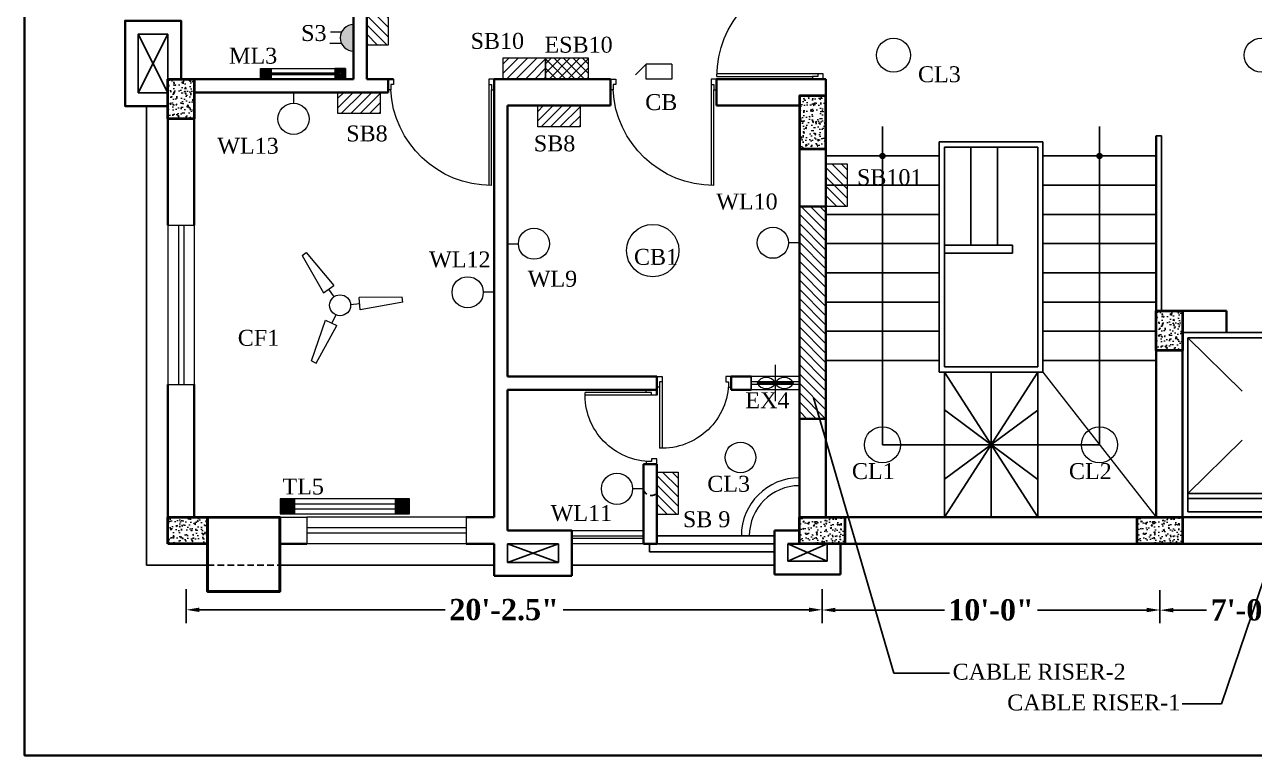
# Model space of a CAD drawing. Header units: inches. Extents: x 4394 to 5343, y 1375 to 1991.
# Drawn here: x 4394.4 to 4857.7, y 1375.1 to 1650.2 of the extents above; entities that cross this region are included whole.
import ezdxf

# ---------------------------------------------------------------- set-up
doc = ezdxf.new("R2010")
doc.units = ezdxf.units.IN
doc.header["$MEASUREMENT"] = 0
doc.linetypes.add('DASHED', pattern=[0.75, 0.5, -0.25])
for name, color, linetype, lineweight in [('Columb', 1, 'Continuous', 40), ('DOOR', 2, 'Continuous', 15), ('E. Fixture', 6, 'Continuous', 20), ('ETEXT', 111, 'Continuous', 5), ('HATCH', 252, 'Continuous', 9), ('S. Wall', 101, 'Continuous', 25), ('WALL', 3, 'Continuous', 35), ('WINDOW', 5, 'Continuous', 13)]:
    doc.layers.add(name, color=color, linetype=linetype, lineweight=lineweight)
doc.styles.add('JASIM', font='times.ttf')
doc.styles.get("Standard").update_dxf_attribs({"font": 'timesbd.ttf', "height": 12})

# ---------------------------------------------------------------- blocks, each defined once
blk = doc.blocks.new('door B')
at = {"layer": 'DOOR'}
for p, q in [((5301.99, 4953.7), (5303.99, 4953.7)), ((5303.99, 4953.7), (5303.99, 4951.7)), ((5341.99, 4953.7), (5339.99, 4953.7)), ((5339.99, 4953.7), (5339.99, 4951.7)), ((5302.99, 4949.7), (5301.99, 4949.7)), ((5303.99, 4951.7), (5302.99, 4951.7)), ((5302.99, 4951.7), (5302.99, 4949.7)), ((5302.99, 4913.65), (5302.99, 4949.7)), ((5303.99, 4951.7), (5303.99, 4913.66)), ((5339.99, 4951.7), (5340.99, 4951.7)), ((5340.99, 4951.7), (5340.99, 4949.7)), ((5340.99, 4949.7), (5341.99, 4949.7))]:
    blk.add_line(p, q, dxfattribs=at)
blk.add_arc((5302.99, 4951.7), 38.05, 270, 356.9872, dxfattribs=at)
blk = doc.blocks.new('Door K')
at = {"layer": 'DOOR'}
for p, q in [((5111.99, 5040.7), (5113.99, 5040.7)), ((5113.99, 5038.7), (5112.99, 5038.7)), ((5112.99, 5038.7), (5112.99, 5036.7)), ((5113.99, 5040.7), (5113.99, 5038.7)), ((5139.99, 5040.7), (5137.99, 5040.7)), ((5137.99, 5040.7), (5137.99, 5013.7)), ((5137.99, 5038.7), (5138.99, 5038.7)), ((5138.99, 5038.7), (5138.99, 5013.72)), ((5112.99, 5036.7), (5111.99, 5036.7)), ((5138.99, 5036.7), (5139.99, 5036.7))]:
    blk.add_line(p, q, dxfattribs=at)
blk.add_arc((5137.99, 5038.7), 25, 180, 272.2924, dxfattribs=at)
blk = doc.blocks.new('S')
at = {"layer": 'E. Fixture'}
for p, q in [((27102.47, -3564.52), (27101.37, -3580.67)), ((27104.44, -3564.49), (27102.47, -3564.52)), ((27104.44, -3564.49), (27106.12, -3580.63)), ((27106.12, -3580.63), (27101.37, -3580.67)), ((27103.45, -3584.14), (27103.45, -3580.66)), ((27082.54, -3599.02), (27095.82, -3589.69)), ((27095.82, -3589.69), (27098.17, -3593.81)), ((27100.04, -3590.05), (27097.02, -3591.79)), ((27106.86, -3590.05), (27109.88, -3591.79)), ((27111.08, -3589.69), (27108.73, -3593.81)), ((27124.36, -3599.02), (27111.08, -3589.69)), ((27083.52, -3600.72), (27098.17, -3593.81)), ((27123.38, -3600.72), (27108.73, -3593.81)), ((27082.54, -3599.02), (27083.52, -3600.72)), ((27124.36, -3599.02), (27123.38, -3600.72))]:
    blk.add_line(p, q, dxfattribs=at)
blk.add_circle((27103.45, -3588.08), 3.94, dxfattribs=at)
blk = doc.blocks.new('14')
at = {"layer": 'E. Fixture'}
for p, q in [((26233.99, -3909.11), (26233.99, -3891.11)), ((26224.99, -3900.11), (26242.99, -3900.11))]:
    blk.add_line(p, q, dxfattribs=at)
for centre, start, end in [((26229.49, -3902.36), 26.56402, 153.43598), ((26238.49, -3902.36), 26.56402, 153.43598), ((26229.49, -3897.86), 206.56402, 333.43598), ((26238.49, -3897.86), 206.56402, 333.43598)]:
    blk.add_arc(centre, 5.03, start, end, dxfattribs=at)
blk = doc.blocks.new('205')
at = {"layer": 'E. Fixture'}
for p, q in [((27100.62, -3883.85), (27107.93, -3883.85)), ((27100.62, -3883.85), (27100.62, -3888.02)), ((27110.88, -3886.8), (27107.93, -3883.85)), ((27107.93, -3888.02), (27107.93, -3883.85)), ((27100.62, -3888.02), (27107.93, -3888.02))]:
    blk.add_line(p, q, dxfattribs=at)

msp = doc.modelspace()

# ---------------------------------------------------------------- hatches: boundary and pattern name
at = {"layer": 'DOOR'}
h = msp.add_hatch(color=0, dxfattribs=at)
h.set_gradient(color1=(89, 0, 255), one_color=1, tint=1, name='INVCURVED')
h.paths.add_polyline_path([(4518.3, 1640.22), (4518.3, 1650.21, 1)])
at = {"layer": 'E. Fixture'}
h = msp.add_hatch(dxfattribs=at)
h.set_pattern_fill('ANSI31', color=0, scale=20, angle=-90, style=0)
h.set_pattern_definition([(315, (-8427.8535, 22326.4197), (1.76776695, 1.76776695), [])])
h.paths.add_polyline_path([(4531.3, 1658.51), (4523.3, 1658.51), (4523.3, 1642.51), (4531.3, 1642.51)])
h = msp.add_hatch(dxfattribs=at)
h.set_pattern_fill('ANSI31', color=0, scale=20, style=0)
h.set_pattern_definition([(45, (-16093.2506, -11321.4312), (-1.76776695, 1.76776695), [])])
h.paths.add_polyline_path([(4574.66, 1637.73), (4574.66, 1629.72), (4590.66, 1629.72), (4590.66, 1637.73)])
h = msp.add_hatch(dxfattribs=at)
h.set_pattern_fill('ANSI31', color=0, scale=20, style=0)
h.set_pattern_definition([(45, (-16077.2493, -11321.4312), (-1.76776695, 1.76776695), [])])
h.paths.add_polyline_path([(4590.66, 1637.73), (4590.66, 1629.72), (4606.66, 1629.72), (4606.66, 1637.73)])
h = msp.add_hatch(dxfattribs=at)
h.set_pattern_fill('ANSI31', color=0, scale=20, style=0)
h.set_pattern_definition([(135, (25274.569, -11321.4312), (1.76776695, 1.76776695), [])])
h.paths.add_polyline_path([(4606.66, 1637.73), (4606.66, 1629.72), (4590.66, 1629.72), (4590.66, 1637.73)])
h = msp.add_hatch(dxfattribs=at)
h.set_pattern_fill('ANSI31', color=0, scale=20, style=0)
h.set_pattern_definition([(45, (-16155.5239, -11334.441), (-1.76776695, 1.76776695), [])])
h.paths.add_polyline_path([(4512.38, 1624.72), (4512.38, 1616.71), (4528.39, 1616.71), (4528.39, 1624.72)])
h = msp.add_hatch(dxfattribs=at)
h.set_pattern_fill('ANSI31', color=0, scale=20, style=0)
h.set_pattern_definition([(45, (-16080.227, -11339.441), (-1.76776695, 1.76776695), [])])
h.paths.add_polyline_path([(4587.68, 1619.72), (4587.68, 1611.71), (4603.68, 1611.71), (4603.68, 1619.72)])
h = msp.add_hatch(dxfattribs=at)
h.set_pattern_fill('ANSI31', color=0, scale=20, angle=-90, style=0)
h.set_pattern_definition([(315, (-8254.8535, 22265.666), (1.76776695, 1.76776695), [])])
h.paths.add_polyline_path([(4704.3, 1597.76), (4696.3, 1597.76), (4696.3, 1581.76), (4704.3, 1581.76)])
h = msp.add_hatch(dxfattribs=at)
h.set_pattern_fill('ANSI31', color=0, scale=20, angle=-90, style=0)
h.set_pattern_definition([(315, (2008.9428, -509.6817), (1.767767, 1.767767), [])])
h.paths.add_polyline_path([(4686.3, 1501.82), (4696.3, 1501.82), (4696.3, 1581.76), (4686.3, 1581.76)])
h.paths.add_polyline_path([(4664.43, 1504.28), (4683.66, 1504.28), (4683.66, 1513.26), (4664.43, 1513.26)], flags=9)
h = msp.add_hatch(dxfattribs=at)
h.set_pattern_fill('ANSI31', color=0, scale=20, angle=-90, style=0)
h.set_pattern_definition([(315, (-8318.5997, 22149.637), (1.76776695, 1.76776695), [])])
h.paths.add_polyline_path([(4640.56, 1481.73), (4632.56, 1481.73), (4632.56, 1465.73), (4640.56, 1465.73)])
h = msp.add_hatch(color=0, dxfattribs=at)
h.set_gradient(color1=(0, 0, 255), one_color=1, tint=1, name='SPHERICAL')
h.paths.add_polyline_path([(4490.65, 1471.62), (4490.65, 1466.04), (4496.01, 1466.04), (4496.01, 1471.62)])
h = msp.add_hatch(color=0, dxfattribs=at)
h.set_gradient(color1=(0, 0, 255), one_color=1, tint=1, name='SPHERICAL')
h.paths.add_polyline_path([(4534.01, 1466.04), (4539.37, 1466.04), (4539.37, 1471.62), (4534.01, 1471.62)])
at = {"layer": 'HATCH', "ltscale": 5}
h = msp.add_hatch(dxfattribs=at)
h.set_pattern_fill('AR-CONC', color=0, scale=0.6, style=0)
h.set_pattern_definition([(50, (2008.943, -701.6817), (4.303561, -0.3765128), [0.45, -4.95]), (355, (2008.943, -701.6817), (-0.832508, 4.513153), [0.36, -3.96]), (100.4514, (2009.3015, -701.713), (3.4710563, 4.136637), [0.382441, -4.2068527]), (46.1842, (2008.943, -700.4817), (6.403446, -0.993114), [0.675, -7.425]), (96.6356, (2009.4765, -700.5645), (5.607976, 5.844707), [0.573662, -6.310278]), (351.1842, (2008.943, -700.482), (5.607972, 5.844712), [0.54, -5.94]), (21, (2009.543, -700.7817), (3.5814423, -2.4157133), [0.45, -4.95]), (326, (2009.543, -700.7817), (1.459892, 4.3509), [0.36, -3.96]), (71.4514, (2009.8413, -700.983), (5.041336, 1.935183), [0.382441, -4.2068527]), (37.5, (2008.9428, -701.6817), (0.0729591, 1.9973631), [0, -3.912, 0, -4.02, 0, -3.975]), (7.5, (2008.9428, -701.6817), (1.5784172, 2.3664703), [0, -2.292, 0, -3.822, 0, -1.515]), (327.5, (2007.6048, -701.6817), (3.2029346, -0.1353292), [0, -1.5, 0, -4.68, 0, -6.21]), (317.5, (2007.0048, -701.6817), (3.499117, 0.60063), [0, -1.95, 0, -3.108, 0, -4.41])])
h.paths.add_polyline_path([(4458.3, 1629.72), (4448.3, 1629.72), (4448.3, 1614.72), (4458.3, 1614.72)])
h = msp.add_hatch(dxfattribs=at)
h.set_pattern_fill('AR-CONC', color=0, scale=0.6, style=0)
h.set_pattern_definition([(50, (2008.943, -509.6817), (4.303561, -0.3765128), [0.45, -4.95]), (355, (2008.943, -509.6817), (-0.832508, 4.513153), [0.36, -3.96]), (100.4514, (2009.3015, -509.713), (3.4710563, 4.136637), [0.382441, -4.2068527]), (46.1842, (2008.943, -508.4817), (6.403446, -0.993114), [0.675, -7.425]), (96.6356, (2009.4765, -508.5645), (5.607976, 5.844707), [0.573662, -6.310278]), (351.1842, (2008.943, -508.482), (5.607972, 5.844712), [0.54, -5.94]), (21, (2009.543, -508.7817), (3.5814423, -2.4157133), [0.45, -4.95]), (326, (2009.543, -508.7817), (1.459892, 4.3509), [0.36, -3.96]), (71.4514, (2009.8413, -508.983), (5.041336, 1.935183), [0.382441, -4.2068527]), (37.5, (2008.9428, -509.6817), (0.0729591, 1.9973631), [0, -3.912, 0, -4.02, 0, -3.975]), (7.5, (2008.9428, -509.6817), (1.5784172, 2.3664703), [0, -2.292, 0, -3.822, 0, -1.515]), (327.5, (2007.6048, -509.6817), (3.2029346, -0.1353292), [0, -1.5, 0, -4.68, 0, -6.21]), (317.5, (2007.0048, -509.6817), (3.499117, 0.60063), [0, -1.95, 0, -3.108, 0, -4.41])])
h.paths.add_polyline_path([(4696.3, 1623.45), (4686.3, 1623.45), (4686.3, 1603.45), (4696.3, 1603.45)])
h = msp.add_hatch(dxfattribs=at)
h.set_pattern_fill('AR-CONC', color=0, scale=0.6, style=0)
h.set_pattern_definition([(50, (2381.3384, -788.951), (4.303561, -0.3765128), [0.45, -4.95]), (355, (2381.3384, -788.951), (-0.832508, 4.513153), [0.36, -3.96]), (100.4514, (2381.697, -788.9823), (3.4710563, 4.136637), [0.382441, -4.2068527]), (46.1842, (2381.3384, -787.751), (6.403446, -0.993114), [0.675, -7.425]), (96.6356, (2381.872, -787.834), (5.607976, 5.844707), [0.573662, -6.310278]), (351.1842, (2381.3384, -787.751), (5.607972, 5.844712), [0.54, -5.94]), (21, (2381.9384, -788.051), (3.5814423, -2.4157133), [0.45, -4.95]), (326, (2381.9384, -788.051), (1.459892, 4.3509), [0.36, -3.96]), (71.4514, (2382.237, -788.2523), (5.041336, 1.935183), [0.382441, -4.2068527]), (37.5, (2381.3384, -788.951), (0.0729591, 1.9973631), [0, -3.912, 0, -4.02, 0, -3.975]), (7.5, (2381.3384, -788.951), (1.5784172, 2.3664703), [0, -2.292, 0, -3.822, 0, -1.515]), (327.5, (2380.0004, -788.951), (3.2029346, -0.1353292), [0, -1.5, 0, -4.68, 0, -6.21]), (317.5, (2379.4004, -788.951), (3.499117, 0.60063), [0, -1.95, 0, -3.108, 0, -4.41])])
h.paths.add_polyline_path([(4830.7, 1542.45), (4820.7, 1542.45), (4820.7, 1527.45), (4830.7, 1527.45)])
h = msp.add_hatch(dxfattribs=at)
h.set_pattern_fill('AR-CONC', color=0, scale=0.6, angle=90, style=0)
h.set_pattern_definition([(140, (6779.6992, -984.644), (0.3765128, 4.303561), [0.45, -4.95]), (85, (6779.6992, -984.644), (-4.513153, -0.832508), [0.36, -3.96]), (190.4514, (6779.7306, -984.2854), (-4.136637, 3.4710563), [0.382441, -4.2068527]), (136.1842, (6778.499, -984.644), (0.993114, 6.403446), [0.675, -7.425]), (186.6356, (6778.582, -984.1104), (-5.844707, 5.607976), [0.573662, -6.310278]), (81.1842, (6778.499, -984.644), (-5.844712, 5.607972), [0.54, -5.94]), (111, (6778.7992, -984.044), (2.4157133, 3.5814423), [0.45, -4.95]), (56, (6778.7992, -984.044), (-4.3509, 1.459892), [0.36, -3.96]), (161.4514, (6779.0005, -983.7456), (-1.935183, 5.041336), [0.382441, -4.2068527]), (127.5, (6779.6992, -984.644), (-1.9973631, 0.0729591), [0, -3.912, 0, -4.02, 0, -3.975]), (97.5, (6779.6992, -984.644), (-2.3664703, 1.5784172), [0, -2.292, 0, -3.822, 0, -1.515]), (57.5, (6779.6992, -985.982), (0.1353292, 3.2029346), [0, -1.5, 0, -4.68, 0, -6.21]), (47.5, (6779.6992, -986.582), (-0.60063, 3.499117), [0, -1.95, 0, -3.108, 0, -4.41])])
h.paths.add_polyline_path([(4448.3, 1464.72), (4448.3, 1454.72), (4463.3, 1454.72), (4463.3, 1464.72)])
h = msp.add_hatch(dxfattribs=at)
h.set_pattern_fill('AR-CONC', color=0, scale=0.6, style=0)
h.set_pattern_definition([(50, (1808.1744, -509.6817), (4.303561, -0.3765128), [0.45, -4.95]), (355, (1808.1744, -509.6817), (-0.832508, 4.513153), [0.36, -3.96]), (100.4514, (1808.533, -509.713), (3.4710563, 4.1366373), [0.382441, -4.2068527]), (46.1842, (1808.1744, -508.4817), (6.403446, -0.993114), [0.675, -7.425]), (96.6356, (1808.708, -508.5645), (5.607976, 5.844707), [0.573662, -6.310278]), (351.1842, (1808.1744, -508.482), (5.607972, 5.844712), [0.54, -5.94]), (21, (1808.7744, -508.7817), (3.5814423, -2.4157133), [0.45, -4.95]), (326, (1808.7744, -508.7817), (1.459892, 4.3509), [0.36, -3.96]), (71.4514, (1809.073, -508.983), (5.041336, 1.935183), [0.382441, -4.2068527]), (37.5, (1808.1744, -509.6817), (0.0729591, 1.9973631), [0, -3.912, 0, -4.02, 0, -3.975]), (7.5, (1808.1744, -509.6817), (1.5784172, 2.3664703), [0, -2.292, 0, -3.822, 0, -1.515]), (327.5, (1806.8364, -509.6817), (3.2029346, -0.1353292), [0, -1.5, 0, -4.68, 0, -6.21]), (317.5, (1806.2364, -509.6817), (3.499117, 0.60063), [0, -1.95, 0, -3.108, 0, -4.41])])
h.paths.add_polyline_path([(4703.42, 1454.72), (4703.42, 1464.72), (4686.3, 1464.72), (4686.3, 1454.72)])
h = msp.add_hatch(dxfattribs=at)
h.set_pattern_fill('AR-CONC', color=0, scale=0.6, style=0)
h.set_pattern_definition([(50, (1935.4514, -509.6817), (4.303561, -0.3765128), [0.45, -4.95]), (355, (1935.4514, -509.6817), (-0.832508, 4.513153), [0.36, -3.96]), (100.4514, (1935.81, -509.713), (3.4710563, 4.1366373), [0.382441, -4.2068527]), (46.1842, (1935.4514, -508.4817), (6.403446, -0.993114), [0.675, -7.425]), (96.6356, (1935.985, -508.5645), (5.607976, 5.844707), [0.573662, -6.310278]), (351.1842, (1935.4514, -508.482), (5.607972, 5.844712), [0.54, -5.94]), (21, (1936.0514, -508.7817), (3.5814423, -2.4157133), [0.45, -4.95]), (326, (1936.0514, -508.7817), (1.459892, 4.3509), [0.36, -3.96]), (71.4514, (1936.35, -508.983), (5.041336, 1.935183), [0.382441, -4.2068527]), (37.5, (1935.4514, -509.6817), (0.0729591, 1.9973631), [0, -3.912, 0, -4.02, 0, -3.975]), (7.5, (1935.4514, -509.6817), (1.5784172, 2.3664703), [0, -2.292, 0, -3.822, 0, -1.515]), (327.5, (1934.1134, -509.6817), (3.2029346, -0.1353292), [0, -1.5, 0, -4.68, 0, -6.21]), (317.5, (1933.5134, -509.6817), (3.499117, 0.60063), [0, -1.95, 0, -3.108, 0, -4.41])])
h.paths.add_polyline_path([(4830.7, 1454.72), (4830.7, 1464.72), (4813.58, 1464.72), (4813.58, 1454.72)])
at = {"layer": 'S. Wall', "ltscale": 5}
h = msp.add_hatch(color=0, dxfattribs=at)
h.set_gradient(color1=(0, 255, 255), one_color=1, tint=1)
edge = h.paths.add_edge_path()
edge.add_arc((4717.62, 1600.73), 0.919, 0, 360)
h = msp.add_hatch(color=0, dxfattribs=at)
h.set_gradient(color1=(0, 255, 255), one_color=1, tint=1)
edge = h.paths.add_edge_path()
edge.add_arc((4799.38, 1600.73), 0.919, 0, 360)

# ---------------------------------------------------------------- linework, layer by layer
at = {"layer": 'Columb', "color": 0, "ltscale": 5}
for p, q in [((4490.5, 1436.72), (4490.5, 1464.72)), ((4463.3, 1454.72), (4463.3, 1446.72)), ((4463.3, 1446.72), (4463.3, 1436.72)), ((4463.3, 1436.72), (4490.5, 1436.72))]:
    msp.add_line(p, q, dxfattribs=at)
for points in [[(4448.3, 1629.72), (4458.3, 1629.72), (4458.3, 1614.72), (4448.3, 1614.72)], [(4686.3, 1603.45), (4696.3, 1603.45), (4696.3, 1623.45), (4686.3, 1623.45)], [(4820.7, 1542.45), (4830.7, 1542.45), (4830.7, 1527.45), (4820.7, 1527.45)], [(4448.3, 1454.72), (4448.3, 1464.72), (4463.3, 1464.72), (4463.3, 1454.72)], [(4463.3, 1464.72), (4490.5, 1464.72), (4490.5, 1436.72), (4463.3, 1436.72)], [(4703.42, 1454.72), (4686.3, 1454.72), (4686.3, 1464.72), (4703.42, 1464.72)], [(4830.7, 1454.72), (4813.58, 1454.72), (4813.58, 1464.72), (4830.7, 1464.72)]]:
    msp.add_lwpolyline(points, close=True, dxfattribs=at)
at = {"layer": 'DOOR', "color": 0}
for p, q in [((4513.81, 1647.4), (4509.65, 1647.4)), ((4513.8, 1643.06), (4509.34, 1643.06))]:
    msp.add_line(p, q, dxfattribs=at)
msp.add_arc((4518.3, 1645.22), 5, 90, 270, dxfattribs=at)
at = {"layer": 'E. Fixture', "color": 0}
for p, q in [((4487.26, 1632.05), (4511.27, 1632.05)), ((4487.26, 1631.98), (4511.27, 1631.98)), ((4487.26, 1631.92), (4511.27, 1631.92)), ((4487.26, 1631.85), (4511.27, 1631.85)), ((4487.26, 1631.72), (4511.27, 1631.72)), ((4487.26, 1631.58), (4511.27, 1631.58)), ((4487.26, 1631.52), (4511.27, 1631.52)), ((4487.26, 1631.45), (4511.27, 1631.45)), ((4487.26, 1631.38), (4511.27, 1631.38)), ((4487.26, 1631.38), (4511.27, 1631.38)), ((4495.71, 1624.72), (4495.71, 1620.59)), ((4576.3, 1567.72), (4580.42, 1567.72)), ((4686.3, 1568.09), (4682.18, 1568.09)), ((4571.3, 1549.43), (4567.18, 1549.43)), ((4778.07, 1519.34), (4820.7, 1464.72)), ((4627.56, 1475.45), (4623.44, 1475.45)), ((4539.37, 1471.62), (4490.65, 1471.62)), ((4490.65, 1471.62), (4490.65, 1466.04)), ((4496.01, 1471.62), (4496.01, 1466.04)), ((4496.01, 1469.79), (4534.01, 1469.79)), ((4534.01, 1471.62), (4534.01, 1466.04)), ((4539.37, 1466.04), (4539.37, 1471.62)), ((4490.5, 1464.72), (4500.72, 1464.72)), ((4490.65, 1466.04), (4539.37, 1466.04)), ((4496.01, 1467.88), (4534.01, 1467.88))]:
    msp.add_line(p, q, dxfattribs=at)
for points in [[(4531.3, 1658.51), (4531.3, 1642.51), (4523.3, 1642.51), (4523.3, 1658.51)], [(4574.66, 1637.73), (4590.66, 1637.73), (4590.66, 1629.72), (4574.66, 1629.72)], [(4590.66, 1637.73), (4606.66, 1637.73), (4606.66, 1629.72), (4590.66, 1629.72)], [(4483.26, 1633.72), (4487.26, 1633.72), (4487.26, 1629.72), (4483.26, 1629.72)], [(4483.6, 1633.38), (4486.93, 1633.38), (4486.93, 1630.05), (4483.6, 1630.05)], [(4483.93, 1633.05), (4486.6, 1633.05), (4486.6, 1630.38), (4483.93, 1630.38)], [(4484.26, 1632.72), (4486.26, 1632.72), (4486.26, 1630.72), (4484.26, 1630.72)], [(4484.6, 1632.38), (4485.93, 1632.38), (4485.93, 1631.05), (4484.6, 1631.05)], [(4484.93, 1632.05), (4485.6, 1632.05), (4485.6, 1631.38), (4484.93, 1631.38)], [(4515.27, 1633.72), (4511.27, 1633.72), (4511.27, 1629.72), (4515.27, 1629.72)], [(4514.93, 1633.38), (4511.6, 1633.38), (4511.6, 1630.05), (4514.93, 1630.05)], [(4514.6, 1633.05), (4511.93, 1633.05), (4511.93, 1630.38), (4514.6, 1630.38)], [(4514.27, 1632.72), (4512.27, 1632.72), (4512.27, 1630.72), (4514.27, 1630.72)], [(4513.93, 1632.38), (4512.6, 1632.38), (4512.6, 1631.05), (4513.93, 1631.05)], [(4513.6, 1632.05), (4512.93, 1632.05), (4512.93, 1631.38), (4513.6, 1631.38)], [(4512.38, 1624.72), (4528.39, 1624.72), (4528.39, 1616.71), (4512.38, 1616.71)], [(4587.68, 1619.72), (4603.68, 1619.72), (4603.68, 1611.71), (4587.68, 1611.71)], [(4704.3, 1597.76), (4704.3, 1581.76), (4696.3, 1581.76), (4696.3, 1597.76)], [(4640.56, 1481.73), (4640.56, 1465.73), (4632.56, 1465.73), (4632.56, 1481.73)]]:
    msp.add_lwpolyline(points, close=True, dxfattribs=at)
msp.add_lwpolyline([(4483.26, 1633.72), (4515.27, 1633.72), (4515.27, 1629.72), (4483.26, 1629.72), (4483.26, 1633.72)], dxfattribs=at)
for centre, radius in [((4721.77, 1638.72), 6.4), ((4860.32, 1638.72), 6.4), ((4495.71, 1614.73), 5.87), ((4586.29, 1567.72), 5.87), ((4631.04, 1565.13), 9.88), ((4676.31, 1568.09), 5.87), ((4561.31, 1549.43), 5.87), ((4717.62, 1492.03), 6.8), ((4799.38, 1492.03), 6.8), ((4664.09, 1487.22), 5.77), ((4617.57, 1475.45), 5.87)]:
    msp.add_circle(centre, radius, dxfattribs=at)
for radius in [21.87, 18.87]:
    msp.add_arc((4686.3, 1457.72), radius, 90, 180, dxfattribs=at)
at = {"layer": 'S. Wall', "color": 0, "ltscale": 5}
for p, q in [((4437.2, 1624.57), (4448.3, 1646.66)), ((4448.3, 1624.57), (4437.2, 1646.66)), ((4440.3, 1619.57), (4440.3, 1446.72)), ((4717.62, 1611.81), (4717.62, 1492.03)), ((4799.38, 1611.81), (4799.38, 1492.03)), ((4820.7, 1608.37), (4822.7, 1608.37)), ((4822.7, 1608.37), (4822.7, 1542.45)), ((4738.93, 1606.11), (4778.07, 1606.11)), ((4738.93, 1519.34), (4738.93, 1606.11)), ((4740.93, 1604.11), (4776.07, 1604.11)), ((4740.93, 1521.34), (4740.93, 1604.11)), ((4750.93, 1567.13), (4750.93, 1604.11)), ((4760.93, 1567.13), (4760.93, 1604.11)), ((4776.07, 1604.11), (4776.07, 1521.34)), ((4778.07, 1606.11), (4778.07, 1519.34)), ((4738.93, 1600.76), (4696.3, 1600.76)), ((4778.07, 1600.76), (4820.7, 1600.76)), ((4738.93, 1589.76), (4696.3, 1589.76)), ((4778.07, 1589.76), (4820.7, 1589.76)), ((4738.93, 1578.76), (4696.3, 1578.76)), ((4778.07, 1578.76), (4820.7, 1578.76)), ((4738.93, 1567.76), (4696.3, 1567.76)), ((4740.93, 1567.13), (4766.61, 1567.13)), ((4766.61, 1567.13), (4766.61, 1564.13)), ((4778.07, 1567.76), (4820.7, 1567.76)), ((4740.93, 1564.13), (4766.61, 1564.13)), ((4738.93, 1556.76), (4696.3, 1556.76)), ((4778.07, 1556.76), (4820.7, 1556.76)), ((4899.07, 1553.14), (4845.33, 1394.48)), ((4738.93, 1545.76), (4696.3, 1545.76)), ((4778.07, 1545.76), (4820.7, 1545.76)), ((4738.93, 1534.76), (4696.3, 1534.76)), ((4778.07, 1534.76), (4820.7, 1534.76)), ((4892.19, 1532.25), (4832.7, 1532.25)), ((4832.7, 1532.25), (4832.7, 1466.72)), ((4832.7, 1532.25), (4853.08, 1512.19)), ((4738.93, 1523.76), (4696.3, 1523.76)), ((4776.07, 1521.34), (4740.93, 1521.34)), ((4778.07, 1523.76), (4820.7, 1523.76)), ((4668.15, 1517.72), (4668.15, 1512.72)), ((4778.07, 1519.34), (4738.93, 1519.34)), ((4738.93, 1519.34), (4740.93, 1519.34)), ((4740.93, 1519.34), (4740.93, 1464.72)), ((4740.93, 1519.34), (4776.07, 1464.72)), ((4740.93, 1464.72), (4776.07, 1519.34)), ((4758.5, 1519.34), (4758.5, 1464.72)), ((4776.07, 1519.34), (4776.07, 1464.72)), ((4691.66, 1509.68), (4721.86, 1406.01)), ((4740.93, 1505.15), (4776.07, 1478.91)), ((4776.07, 1505.01), (4740.93, 1479.04)), ((4832.7, 1473.72), (4853.08, 1493.77)), ((4717.62, 1492.03), (4799.38, 1492.03)), ((4832.7, 1473.72), (4892.19, 1473.72)), ((4832.7, 1471.72), (4892.19, 1471.72)), ((4832.7, 1466.72), (4892.19, 1466.72)), ((4632.56, 1457.72), (4676.96, 1457.72)), ((4576.3, 1454.72), (4595.52, 1454.72)), ((4576.3, 1447.69), (4576.3, 1454.72)), ((4576.3, 1454.72), (4595.52, 1447.69)), ((4576.3, 1447.69), (4595.52, 1454.72)), ((4588.42, 1454.72), (4595.52, 1454.72)), ((4595.52, 1454.72), (4595.52, 1447.69)), ((4629.86, 1454.72), (4629.86, 1451.72)), ((4629.86, 1451.72), (4676.96, 1451.72)), ((4632.56, 1454.72), (4676.96, 1454.72)), ((4681.96, 1454.72), (4681.96, 1448.16)), ((4696.76, 1454.72), (4681.96, 1448.16)), ((4696.76, 1448.16), (4681.96, 1454.72)), ((4696.76, 1448.16), (4696.76, 1454.72)), ((4440.3, 1446.72), (4463.3, 1446.72)), ((4490.5, 1446.72), (4571.3, 1446.72)), ((4595.52, 1447.69), (4576.3, 1447.69)), ((4600.52, 1446.72), (4676.96, 1446.72)), ((4681.96, 1448.16), (4696.76, 1448.16)), ((4455.22, 1437.69), (4455.22, 1424.87)), ((4694.86, 1437.69), (4694.86, 1424.87)), ((4822.14, 1437.25), (4822.14, 1424.79)), ((4460.22, 1429.87), (4552.83, 1429.87)), ((4689.86, 1429.87), (4597.25, 1429.87)), ((4699.86, 1429.79), (4740.97, 1429.79)), ((4817.14, 1429.79), (4776.03, 1429.79)), ((4827.14, 1429.74), (4839.69, 1429.74)), ((4694.86, 1424.87), (4694.86, 1424.79)), ((4721.86, 1406.01), (4742.8, 1406.01)), ((4845.33, 1394.48), (4830.47, 1394.48))]:
    msp.add_line(p, q, dxfattribs=at)
at = {"layer": 'S. Wall', "color": 0, "linetype": 'DASHED', "ltscale": 5}
msp.add_line((4463.3, 1446.72), (4490.5, 1446.72), dxfattribs=at)
at = {"layer": 'S. Wall', "color": 0, "ltscale": 5}
msp.add_lwpolyline([(4448.3, 1646.66), (4448.3, 1624.57), (4437.2, 1624.57), (4437.2, 1646.66)], close=True, dxfattribs=at)
msp.add_lwpolyline([(4894.19, 1464.72), (4894.19, 1534.25), (4830.7, 1534.25), (4830.7, 1464.72), (4883.59, 1464.72)], dxfattribs=at)
for centre in [(4717.62, 1600.73), (4799.38, 1600.73)]:
    msp.add_circle(centre, 0.919, dxfattribs=at)
at = {"layer": 'S. Wall', "color": 0, "linetype": 'DASHED', "ltscale": 5}
msp.add_arc((4630.51, 1475.9), 2.99, 188.6834, 313.2781, dxfattribs=at)
at = {"layer": 'S. Wall', "color": 0, "ltscale": 5}
for points in [[(4460.22, 1430.7), (4460.22, 1429.03), (4455.22, 1429.87)], [(4689.86, 1430.7), (4689.86, 1429.03), (4694.86, 1429.87)], [(4699.86, 1430.63), (4699.86, 1428.96), (4694.86, 1429.79)], [(4817.14, 1430.63), (4817.14, 1428.96), (4822.14, 1429.79)], [(4827.14, 1430.57), (4827.14, 1428.91), (4822.14, 1429.74)]]:
    msp.add_solid(points, dxfattribs=at)
at = {"layer": 'WALL', "color": 0}
for p, q in [((4523.3, 1629.72), (4523.3, 1663.72)), ((4518.3, 1629.72), (4518.3, 1661.72)), ((4453.3, 1629.72), (4453.3, 1651.66)), ((4448.3, 1629.72), (4458.3, 1629.72)), ((4458.3, 1629.72), (4518.3, 1629.72)), ((4523.3, 1629.72), (4533.3, 1629.72)), ((4571.3, 1629.72), (4615.06, 1629.72)), ((4571.3, 1629.72), (4571.3, 1464.72)), ((4655.06, 1629.72), (4696.3, 1629.72)), ((4655.06, 1629.72), (4655.06, 1625.72)), ((4696.3, 1629.72), (4696.3, 1623.45)), ((4458.3, 1624.72), (4531.3, 1624.72)), ((4576.3, 1619.72), (4615.06, 1619.72)), ((4576.3, 1619.72), (4576.3, 1517.72)), ((4655.06, 1619.72), (4686.3, 1619.72)), ((4448.3, 1614.72), (4448.3, 1574.72)), ((4458.3, 1614.72), (4458.3, 1574.72)), ((4820.7, 1608.37), (4820.7, 1464.72)), ((4686.3, 1603.45), (4686.3, 1517.72)), ((4696.3, 1603.45), (4696.3, 1464.72)), ((4830.7, 1527.45), (4830.7, 1464.72)), ((4576.3, 1517.72), (4632.56, 1517.72)), ((4632.56, 1510.72), (4632.56, 1517.72)), ((4660.56, 1517.72), (4668.15, 1517.72)), ((4660.56, 1517.72), (4660.56, 1512.72)), ((4686.3, 1517.72), (4686.3, 1512.72)), ((4448.3, 1514.72), (4448.3, 1464.72)), ((4458.3, 1514.72), (4458.3, 1464.72)), ((4576.3, 1512.72), (4576.3, 1459.72)), ((4576.3, 1512.72), (4632.56, 1512.72)), ((4660.56, 1512.72), (4668.15, 1512.72)), ((4686.3, 1512.72), (4686.3, 1464.72)), ((4627.56, 1454.72), (4627.56, 1484.72)), ((4627.56, 1484.72), (4632.56, 1484.72)), ((4632.56, 1454.72), (4632.56, 1484.72)), ((4448.3, 1454.72), (4448.3, 1464.72)), ((4458.3, 1464.72), (4463.3, 1464.72)), ((4560.72, 1464.72), (4571.3, 1464.72)), ((4703.42, 1464.72), (4813.58, 1464.72)), ((4830.7, 1464.72), (4887.07, 1464.72)), ((4576.3, 1459.72), (4600.52, 1459.72)), ((4448.3, 1454.72), (4462.13, 1454.72)), ((4490.5, 1454.72), (4500.72, 1454.72)), ((4560.72, 1454.72), (4571.3, 1454.72)), ((4627.56, 1454.72), (4632.56, 1454.72)), ((4681.96, 1454.72), (4686.3, 1454.72)), ((4703.42, 1454.72), (4813.58, 1454.72)), ((4830.7, 1454.72), (4887.07, 1454.72))]:
    msp.add_line(p, q, dxfattribs=at)
at = {"layer": 'WALL', "color": 0, "ltscale": 5}
for p, q in [((4531.3, 1629.72), (4531.3, 1624.72)), ((4571.3, 1629.72), (4571.3, 1625.72)), ((4615.06, 1629.72), (4615.06, 1619.72)), ((4655.06, 1629.72), (4655.06, 1619.72)), ((4830.7, 1542.45), (4847.27, 1542.45)), ((4847.27, 1542.45), (4847.27, 1534.25)), ((4600.52, 1459.72), (4600.52, 1442.69)), ((4686.3, 1459.72), (4676.96, 1459.72)), ((4676.96, 1459.72), (4676.96, 1443.16)), ((4571.3, 1442.69), (4571.3, 1454.72)), ((4701.76, 1443.16), (4701.76, 1454.72)), ((4600.52, 1442.69), (4571.3, 1442.69)), ((4676.96, 1443.16), (4701.76, 1443.16))]:
    msp.add_line(p, q, dxfattribs=at)
for points in [[(4394.37, 1991.03), (5342.64, 1991.03), (5342.64, 1375.05), (4394.37, 1375.05)], [(4696.3, 1581.76), (4686.3, 1581.76), (4686.3, 1501.82), (4696.3, 1501.82)]]:
    msp.add_lwpolyline(points, close=True, dxfattribs=at)
msp.add_lwpolyline([(4448.3, 1619.57), (4432.2, 1619.57), (4432.2, 1651.66), (4453.3, 1651.66), (4453.3, 1631.83)], dxfattribs=at)
at = {"layer": 'WINDOW', "color": 0, "ltscale": 12}
for p, q in [((4448.3, 1574.72), (4458.3, 1574.72)), ((4448.3, 1574.72), (4448.3, 1514.72)), ((4452.3, 1574.72), (4452.3, 1514.72)), ((4454.3, 1574.72), (4454.3, 1514.72)), ((4458.3, 1574.72), (4458.3, 1514.72)), ((4448.3, 1514.72), (4458.3, 1514.72)), ((4500.72, 1464.72), (4500.72, 1454.72)), ((4560.72, 1464.72), (4500.72, 1464.72)), ((4560.72, 1464.72), (4560.72, 1454.72)), ((4560.72, 1460.72), (4500.72, 1460.72)), ((4560.72, 1458.72), (4500.72, 1458.72)), ((4560.72, 1454.72), (4500.72, 1454.72))]:
    msp.add_line(p, q, dxfattribs=at)
at = {"layer": 'WINDOW', "color": 0}
for p, q in [((4686.3, 1517.72), (4668.15, 1517.72)), ((4686.3, 1515.72), (4668.15, 1515.72)), ((4686.3, 1514.72), (4668.15, 1514.72)), ((4686.3, 1512.72), (4668.15, 1512.72))]:
    msp.add_line(p, q, dxfattribs=at)
at = {"layer": 'WINDOW', "color": 0, "ltscale": 5}
for p, q in [((4600.52, 1459.72), (4627.56, 1459.72)), ((4600.52, 1457.72), (4627.56, 1457.72)), ((4627.56, 1456.72), (4600.52, 1456.72)), ((4627.56, 1454.72), (4627.56, 1459.06)), ((4627.56, 1454.72), (4600.52, 1454.72))]:
    msp.add_line(p, q, dxfattribs=at)

# ---------------------------------------------------------------- block references
at = {"layer": 'DOOR', "color": 0, "xscale": -1, "rotation": 270}
for name, p in [('door B', (-258.44, -3672.28)), ('Door K', (-408.15, -3627.28))]:
    msp.add_blockref(name, p, dxfattribs=at)
at = {"layer": 'DOOR', "color": 0, "xscale": -1}
for name, p in [('door B', (9873.3, -3323.99)), ('door B', (9957.06, -3323.99)), ('Door K', (9772.55, -3522.99))]:
    msp.add_blockref(name, p, dxfattribs=at)
at = {"layer": 'E. Fixture', "color": 0, "xscale": -1.33344560569094, "yscale": 1.333445605687302, "zscale": 1.333445605689528}
msp.add_blockref('205', (40775.48, 6814.18), dxfattribs=at)
at = {"layer": 'E. Fixture', "color": 0}
for name, p, xscale, yscale, zscale, rotation in [('S', (27583.4, -13130.78), 1.000084204273039, 1.000084204267296, 1.000084204267146, 155.0800922591941), ('14', (24511.79, -1433.48), 0.7560636584248641, 0.7560636584248641, 0.7560636584259622, 180)]:
    msp.add_blockref(name, p, dxfattribs=dict(at, xscale=xscale, yscale=yscale, zscale=zscale, rotation=rotation))

# ---------------------------------------------------------------- texts
at = {"layer": 'E. Fixture', "color": 0, "style": 'JASIM'}
for s, p in [('S3', (4498.56, 1644.06)), ('SB10', (4562.41, 1641.09)), ('ESB10', (4590.25, 1639.66)), ('ML3', (4471.42, 1635.51)), ('CL3', (4730.99, 1628.54)), ('CB', (4628.19, 1618.04)), ('SB8', (4515.54, 1606.23)), ('SB8', (4586.24, 1602.49)), ('WL13', (4466.96, 1601.6)), ('SB101', (4707.99, 1589.76)), ('WL10', (4654.94, 1580.61)), ('WL12', (4546.77, 1558.79)), ('CB1', (4623.97, 1559.77)), ('WL9', (4583.94, 1551.53)), ('CF1', (4474.69, 1529.29)), ('EX4', (4665.93, 1505.78)), ('CL1', (4706.08, 1479.1)), ('CL2', (4787.85, 1479.1)), ('TL5', (4491.54, 1473.3)), ('CL3', (4651.59, 1474.32)), ('WL11', (4592.58, 1463.3)), ('SB 9', (4642.4, 1460.98))]:
    msp.add_text(s, height=6, dxfattribs=at).set_placement(p)
at = {"layer": 'ETEXT', "color": 0, "style": 'JASIM'}
for s, p in [('CABLE RISER-2', (4744.04, 1403.56)), ('CABLE RISER-1', (4764.6, 1391.98))]:
    msp.add_text(s, height=6, dxfattribs=at).set_placement(p)
at = {"layer": 'S. Wall', "color": 0, "ltscale": 5, "char_height": 8, "attachment_point": 5}
for s, insert in [('20\'-2.5"', (4575.04, 1429.87)), ('10\'-0"', (4758.5, 1429.79)), ('7\'-0.5"', (4858.88, 1429.74))]:
    msp.add_mtext(s, dxfattribs=dict(at, insert=insert))

doc.saveas('drawing.dxf')
